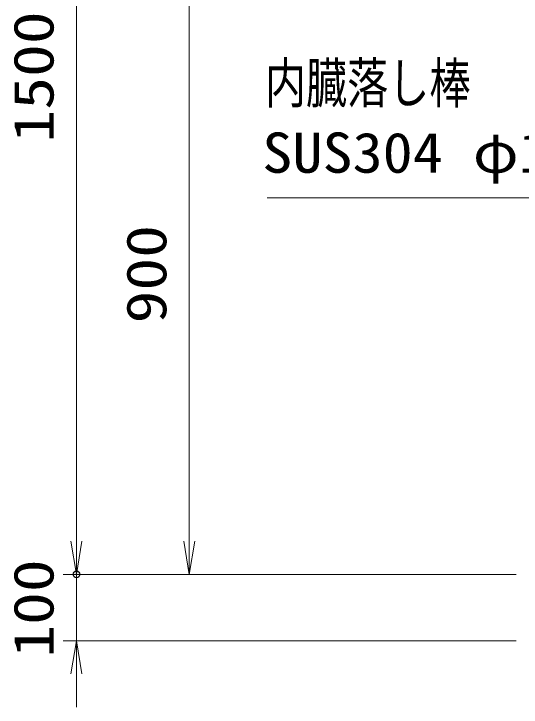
# Model space of a CAD drawing. Units: millimetres at full size. Extents: x -5940 to 5940, y -4200 to 4200.
# Drawn here: x -4050 to -3286, y -2017 to -973 of the extents above; entities that cross this region are included whole.
import ezdxf
from ezdxf.enums import TextEntityAlignment as Align

# ---------------------------------------------------------------- set-up
doc = ezdxf.new("R2010")
doc.units = ezdxf.units.MM
doc.header["$LTSCALE"] = 20
doc.header["$PDMODE"] = 32
doc.header["$PDSIZE"] = 10
doc.layers.add('0-4_寸法線', color=4, linetype='Continuous', lineweight=18)
doc.layers.add('0-5_0', color=7, linetype='Continuous', lineweight=18)
doc.layers.add('0-6_Defpoints', color=7, linetype='Continuous')
doc.styles.add('ＭＳ ゴシック', font='')
doc.styles.get('ＭＳ ゴシック').set_extended_font_data('MS Gothic')

# ---------------------------------------------------------------- blocks, each defined once
blk = doc.blocks.new('_Open')
at = {"layer": '0-5_0'}
blk.add_line((-20, 3.333), (0, 0), dxfattribs=at)
blk.add_lwpolyline([(-20, -3.333), (0, 0), (-20, 0)], dxfattribs=at)
blk = doc.blocks.new('S43')
at = {"layer": '0-4_寸法線'}
for points in [[(-3843416.3, 54451498), (-3833045.9, 54451498), (-3829403.4, 54444934.9), (-3828918.1, 54444060.6)], [(-3829549.1, 54444854), (-3828918.1, 54444060.6), (-3829257.6, 54445015.8)]]:
    blk.add_lwpolyline(points, dxfattribs=at)
at = {"layer": '0-4_寸法線', "color": 254, "style": 'ＭＳ ゴシック'}
for s, width, p in [('内臓落し棒', 0.75, (-3843483.5, 54453994.8)), ('SUS304 φ13', 1.1, (-3843560.3, 54451894.8))]:
    blk.add_text(s, height=1212, dxfattribs=dict(at, width=width)).set_placement(p, align=Align.BOTTOM_LEFT)

msp = doc.modelspace()

# ---------------------------------------------------------------- linework, layer by layer
at = {"layer": '0-4_寸法線'}
for p, q in [((-3956.12, -317.03), (-3956.12, -1817.03)), ((-3786.12, -1817.03), (-3786.12, -917.03)), ((-3956.12, -1767.03), (-3956.12, -1717.03)), ((-3293.52, -1817.03), (-3976.12, -1817.03)), ((-3293.52, -1817.03), (-3976.12, -1817.03)), ((-3956.12, -1917.03), (-3956.12, -1817.03)), ((-3293.52, -1817.03), (-3806.12, -1817.03)), ((-3293.52, -1917.03), (-3976.12, -1917.03)), ((-3956.12, -1967.03), (-3956.12, -2017.03))]:
    msp.add_line(p, q, dxfattribs=at)
at = {"layer": '0-6_Defpoints'}
msp.add_point((-3956.12, -1817.03), dxfattribs=at)
msp.add_point((-3956.12, -1817.03), dxfattribs=at)

# ---------------------------------------------------------------- block references
at = {"layer": '0-4_寸法線', "xscale": 0.05, "yscale": 0.05}
msp.add_blockref('S43', (188501.9, -2723824.98), dxfattribs=at)
at = {"layer": '0-4_寸法線', "xscale": 2.5, "yscale": 2.5}
for p, rotation in [((-3956.12, -1817.03), 270), ((-3956.12, -1817.03), 270), ((-3786.12, -1817.03), 270), ((-3956.12, -1917.03), 90)]:
    msp.add_blockref('_Open', p, dxfattribs=dict(at, rotation=rotation))

# ---------------------------------------------------------------- texts
at = {"layer": '0-4_寸法線', "color": 254, "style": 'ＭＳ ゴシック', "width": 1.2}
for s, p in [('1500', (-3972.46, -1166.63)), ('900', (-3802.46, -1439.03)), ('100', (-3972.46, -1942.63))]:
    msp.add_text(s, height=60.56, rotation=90, dxfattribs=at).set_placement(p, align=Align.BOTTOM_LEFT)

doc.saveas('drawing.dxf')
